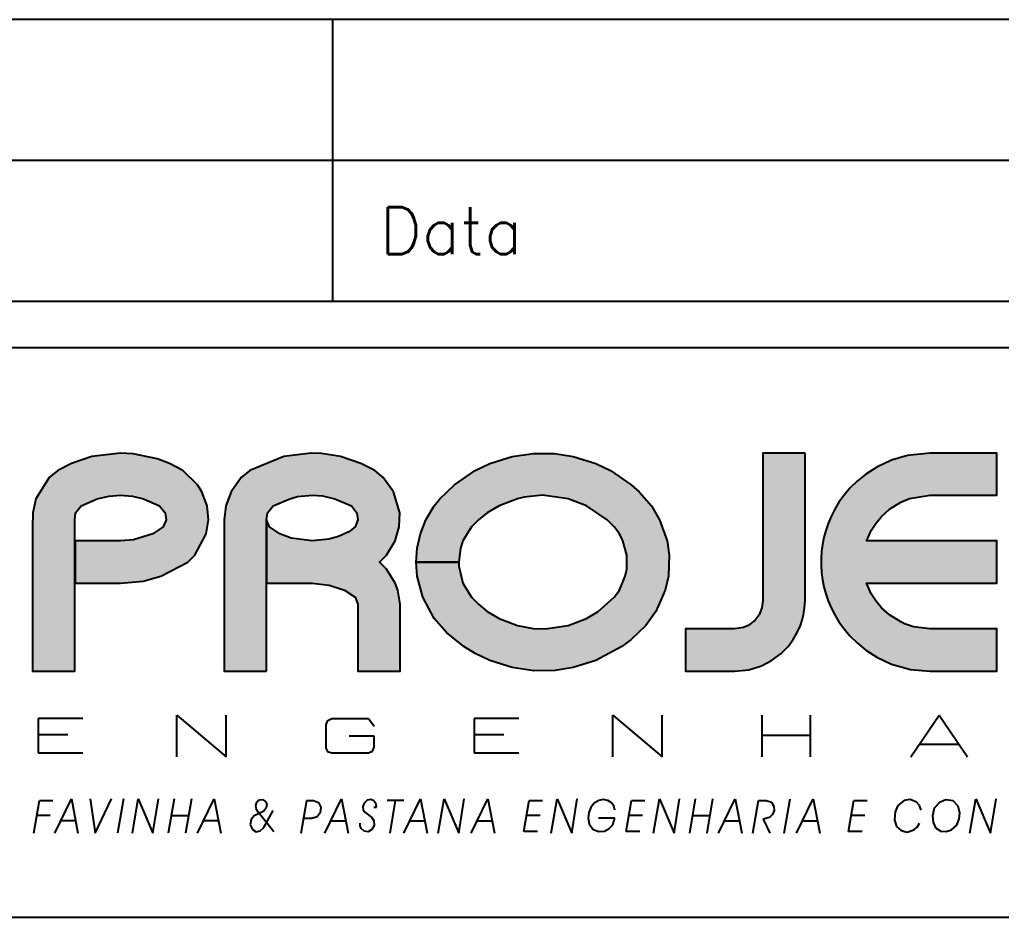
# Model space of a CAD drawing. Extents: x 0 to 119, y 0 to 84.
# Drawn here: x 102.575 to 106.76, y 7.38 to 11.208 of the extents above; entities that cross this region are included whole.
import ezdxf

# ---------------------------------------------------------------- set-up
doc = ezdxf.new("R2010")
doc.units = 0
doc.header["$MEASUREMENT"] = 0
for name, color, linetype in [('10', 10, 'CONTINUOUS'), ('2', 2, 'CONTINUOUS'), ('9', 9, 'CONTINUOUS')]:
    doc.layers.add(name, color=color, linetype=linetype)
doc.styles.get("Standard").update_dxf_attribs({"font": 'ROMANS.SHX'})

msp = doc.modelspace()

# ---------------------------------------------------------------- linework, layer by layer
at = {"layer": '10', "linetype": 'Continuous'}
for p, q in [((102.844275, 8.227905), (102.653754, 8.227905)), ((102.653754, 8.227905), (102.653754, 8.080817)), ((103.245001, 8.064804), (103.245001, 8.242729)), ((103.245001, 8.242729), (103.454977, 8.064804)), ((103.454977, 8.064804), (103.454977, 8.242729)), ((103.885825, 8.216513), (103.880576, 8.201223)), ((103.905493, 8.226131), (103.885825, 8.216513)), ((104.062079, 8.226131), (103.905493, 8.226131)), ((104.086401, 8.194104), (104.062079, 8.226131)), ((104.703741, 8.227905), (104.51322, 8.227905)), ((104.51322, 8.227905), (104.51322, 8.080817)), ((105.104468, 8.064804), (105.104468, 8.242729)), ((105.104468, 8.242729), (105.314444, 8.064804)), ((105.314444, 8.064804), (105.314444, 8.242729)), ((105.739462, 8.242729), (105.739462, 8.064804)), ((105.945288, 8.242729), (105.945288, 8.064804)), ((106.373877, 8.064804), (106.495474, 8.242729)), ((106.495474, 8.242729), (106.615881, 8.064804)), ((103.880576, 8.201223), (103.880576, 8.101569)), ((102.780096, 8.157922), (102.653754, 8.157922)), ((104.086401, 8.151993), (103.979071, 8.151993)), ((104.086401, 8.105142), (104.086401, 8.151993)), ((104.639563, 8.157922), (104.51795, 8.157922)), ((105.739462, 8.156147), (105.945288, 8.156147)), ((102.653754, 8.080817), (102.844275, 8.080817)), ((103.880576, 8.101569), (103.887778, 8.087856)), ((103.887778, 8.087856), (103.905493, 8.080816)), ((103.905493, 8.080816), (104.062079, 8.080817)), ((104.062079, 8.080817), (104.079687, 8.088364)), ((104.079687, 8.088364), (104.086401, 8.105142)), ((104.51322, 8.080817), (104.703741, 8.080817)), ((106.41236, 8.118773), (106.57572, 8.118773))]:
    msp.add_line(p, q, dxfattribs=at)
at = {"layer": '2', "linetype": 'Continuous'}
for p, q in [((117.9, 11.207914), (100.4, 11.207907)), ((103.91001, 10.007925), (103.91001, 11.207907)), ((117.9, 10.607908), (100.4, 10.607901)), ((100.4, 10.007925), (117.9, 10.007933)), ((117.9, 9.80792), (100.4, 9.807913)), ((102.635352, 7.739439), (102.659048, 7.878849)), ((102.659048, 7.878849), (102.716086, 7.878849)), ((102.72431, 7.739439), (102.795493, 7.885386)), ((102.795493, 7.885386), (102.82337, 7.739439)), ((102.876166, 7.885386), (102.896918, 7.739439)), ((102.896918, 7.739439), (102.965735, 7.885386)), ((103.017355, 7.885386), (102.992422, 7.739439)), ((103.055304, 7.739439), (103.080801, 7.885386)), ((103.080801, 7.885386), (103.143103, 7.739439)), ((103.143103, 7.739439), (103.1668, 7.885386)), ((103.233237, 7.885386), (103.20835, 7.739439)), ((103.30683, 7.885386), (103.282477, 7.739439)), ((103.332892, 7.739439), (103.404074, 7.885386)), ((103.404074, 7.885386), (103.431952, 7.739439)), ((103.581396, 7.85755), (103.585837, 7.870935)), ((103.585837, 7.870935), (103.59809, 7.881111)), ((103.59809, 7.881111), (103.609946, 7.882326)), ((103.609946, 7.882326), (103.623099, 7.874344)), ((103.623099, 7.874344), (103.628394, 7.862757)), ((103.876257, 7.739439), (103.947424, 7.885386)), ((103.947424, 7.885386), (103.975317, 7.739439)), ((104.056525, 7.879545), (104.043433, 7.86754)), ((104.072195, 7.882915), (104.056525, 7.879545)), ((104.085471, 7.87705), (104.072195, 7.882915)), ((104.094687, 7.8621), (104.085471, 7.87705)), ((104.212561, 7.878849), (104.142004, 7.878849)), ((104.15444, 7.739439), (104.177466, 7.878849)), ((104.213141, 7.739439), (104.284323, 7.885386)), ((104.284323, 7.885386), (104.312216, 7.739439)), ((104.359122, 7.739439), (104.384619, 7.885386)), ((104.384619, 7.885386), (104.446921, 7.739439)), ((104.446921, 7.739439), (104.470618, 7.885386)), ((104.500281, 7.739439), (104.571448, 7.885386)), ((104.571448, 7.885386), (104.599341, 7.739439)), ((104.724432, 7.745975), (104.746985, 7.878849)), ((104.746985, 7.878849), (104.804068, 7.878849)), ((104.840704, 7.739439), (104.866202, 7.885386)), ((104.866202, 7.885386), (104.928503, 7.739439)), ((104.928503, 7.739439), (104.9522, 7.885386)), ((105.043631, 7.878525), (105.023749, 7.866388)), ((105.062918, 7.881971), (105.043631, 7.878525)), ((105.082312, 7.8788), (105.062918, 7.881971)), ((105.096671, 7.869242), (105.082312, 7.8788)), ((105.107565, 7.855503), (105.096671, 7.869242)), ((105.161017, 7.745975), (105.183554, 7.878849)), ((105.183554, 7.878849), (105.240637, 7.878849)), ((105.277289, 7.739439), (105.302771, 7.885386)), ((105.302771, 7.885386), (105.365088, 7.739439)), ((105.365088, 7.739439), (105.38877, 7.885386)), ((105.455161, 7.885386), (105.430273, 7.739439)), ((105.528754, 7.885386), (105.504401, 7.739439)), ((105.554861, 7.739439), (105.626044, 7.885386)), ((105.626044, 7.885386), (105.653937, 7.739439)), ((105.700842, 7.739439), (105.724554, 7.878849)), ((105.724554, 7.878849), (105.757773, 7.878848)), ((105.757773, 7.878848), (105.77973, 7.870507)), ((105.77973, 7.870507), (105.790579, 7.852134)), ((105.83483, 7.739439), (105.859763, 7.885386)), ((105.887045, 7.739439), (105.958228, 7.885386)), ((105.958228, 7.885386), (105.986121, 7.739439)), ((106.108862, 7.745975), (106.131415, 7.878849)), ((106.131415, 7.878849), (106.188513, 7.878849)), ((106.345282, 7.877964), (106.319601, 7.857437)), ((106.371909, 7.882231), (106.345282, 7.877964)), ((106.39852, 7.871848), (106.371909, 7.882231)), ((106.411658, 7.856776), (106.39852, 7.871848)), ((106.49613, 7.870341), (106.474249, 7.845683)), ((106.523352, 7.881545), (106.49613, 7.870341)), ((106.554999, 7.876151), (106.523352, 7.881545)), ((106.575537, 7.854538), (106.554999, 7.876151)), ((106.626135, 7.739439), (106.651633, 7.885386)), ((106.651633, 7.885386), (106.713934, 7.739439)), ((106.713934, 7.739439), (106.737631, 7.885386)), ((103.584219, 7.840392), (103.581396, 7.85755)), ((103.592139, 7.827842), (103.584219, 7.840392)), ((103.658575, 7.745367), (103.592139, 7.827842)), ((103.6155, 7.83309), (103.595679, 7.822496)), ((103.626501, 7.847591), (103.6155, 7.83309)), ((103.616431, 7.763179), (103.6556, 7.835524)), ((103.628394, 7.862757), (103.626501, 7.847591)), ((104.043433, 7.86754), (104.037878, 7.85305)), ((104.037878, 7.85305), (104.039481, 7.838057)), ((104.039481, 7.838057), (104.046622, 7.828539)), ((104.046622, 7.828539), (104.076086, 7.805228)), ((104.085562, 7.850203), (104.095724, 7.850203)), ((104.095724, 7.850203), (104.094687, 7.8621)), ((105.001257, 7.82745), (104.998907, 7.803227)), ((105.009879, 7.848871), (105.001257, 7.82745)), ((105.023749, 7.866388), (105.009879, 7.848871)), ((105.112906, 7.836736), (105.107565, 7.855503)), ((105.791006, 7.834963), (105.784735, 7.818192)), ((105.790579, 7.852134), (105.791006, 7.834963)), ((106.306982, 7.829712), (106.304099, 7.795721)), ((106.319601, 7.857437), (106.306982, 7.829712)), ((106.418539, 7.836735), (106.411658, 7.856776)), ((106.474249, 7.845683), (106.466284, 7.812784)), ((106.582648, 7.824997), (106.575537, 7.854538)), ((102.704962, 7.813601), (102.647955, 7.813601)), ((102.813284, 7.792242), (102.750067, 7.792242)), ((103.220999, 7.813601), (103.294852, 7.813601)), ((103.421866, 7.792242), (103.358649, 7.792242)), ((103.562079, 7.797001), (103.557837, 7.774125)), ((103.575232, 7.812572), (103.562079, 7.797001)), ((103.595679, 7.822496), (103.575232, 7.812572)), ((103.901999, 7.792242), (103.965216, 7.792242)), ((104.076086, 7.805228), (104.08454, 7.792135)), ((104.08454, 7.792135), (104.085944, 7.770979)), ((104.238898, 7.792242), (104.30213, 7.792242)), ((104.526038, 7.792242), (104.589255, 7.792242)), ((104.793463, 7.813601), (104.735907, 7.813601)), ((104.998907, 7.803227), (105.003058, 7.778385)), ((105.112357, 7.803493), (105.04296, 7.803493)), ((105.103354, 7.775126), (105.112357, 7.803493)), ((105.230048, 7.813601), (105.172491, 7.813601)), ((105.442923, 7.813601), (105.516776, 7.813601)), ((105.580603, 7.792242), (105.643835, 7.792242)), ((105.771109, 7.805533), (105.745306, 7.799362)), ((105.745306, 7.799362), (105.773169, 7.739439)), ((105.784735, 7.818192), (105.771109, 7.805533)), ((105.912787, 7.792242), (105.976019, 7.792242)), ((106.177893, 7.813601), (106.120337, 7.813601)), ((106.304099, 7.795721), (106.313544, 7.767374)), ((106.466284, 7.812784), (106.469016, 7.785295)), ((106.469016, 7.785295), (106.47962, 7.761428)), ((106.569861, 7.773729), (106.580695, 7.800375)), ((106.580695, 7.800375), (106.582648, 7.824997)), ((103.557837, 7.774125), (103.566977, 7.75399)), ((103.566977, 7.75399), (103.582663, 7.745338)), ((103.582663, 7.745338), (103.600836, 7.748985)), ((103.600836, 7.748985), (103.616431, 7.763179)), ((104.025946, 7.77089), (104.025946, 7.782156)), ((104.030234, 7.759082), (104.025946, 7.77089)), ((104.044348, 7.746802), (104.030234, 7.759082)), ((104.060126, 7.744856), (104.044348, 7.746802)), ((104.077063, 7.754113), (104.060126, 7.744856)), ((104.085944, 7.770979), (104.077063, 7.754113)), ((104.782568, 7.745975), (104.724432, 7.745975)), ((105.003058, 7.778385), (105.01911, 7.755821)), ((105.01911, 7.755821), (105.04296, 7.745941)), ((105.04296, 7.745941), (105.067664, 7.747272)), ((105.067664, 7.747272), (105.088843, 7.758384)), ((105.088843, 7.758384), (105.103354, 7.775126)), ((105.219153, 7.745975), (105.161017, 7.745975)), ((106.167014, 7.745975), (106.108862, 7.745975)), ((106.313544, 7.767374), (106.333014, 7.749891)), ((106.333014, 7.749891), (106.358389, 7.743855)), ((106.358389, 7.743855), (106.386481, 7.752738)), ((106.386481, 7.752738), (106.400687, 7.764754)), ((106.400687, 7.764754), (106.411444, 7.782156)), ((106.47962, 7.761428), (106.501578, 7.747917)), ((106.501578, 7.747917), (106.524405, 7.745502)), ((106.524405, 7.745502), (106.548407, 7.752984)), ((106.548407, 7.752984), (106.569861, 7.773729)), ((117.9, 7.379951), (100.4, 7.379943))]:
    msp.add_line(p, q, dxfattribs=at)
msp.add_lwpolyline([(103.775427, 7.739439), (103.799124, 7.878849), (103.827017, 7.878849), (103.84928, 7.870104), (103.859122, 7.849421), (103.856223, 7.825827), (103.84371, 7.808836), (103.819891, 7.801742), (103.786017, 7.801742)], dxfattribs=at)
at = {"layer": '9', "linetype": 'Continuous'}
for points in [[(102.715308, 8.429874), (102.809424, 8.429874), (102.809424, 9.074877), (102.813544, 9.104876), (102.837668, 9.134876), (102.905844, 9.164877), (102.95481, 9.176142), (103.004492, 9.179876), (103.056052, 9.175833), (103.103018, 9.164877), (103.171545, 9.134876), (103.195303, 9.104876), (103.198981, 9.074877), (103.18714, 9.044876), (103.142233, 9.014875), (103.06069, 8.989685), (103.005148, 8.984877), (102.811987, 8.984877), (102.811987, 8.804874), (103.004156, 8.804876), (103.101447, 8.813947), (103.176627, 8.834877), (103.29122, 8.894876), (103.321631, 8.924875), (103.369971, 9.014875), (103.379431, 9.074877), (103.373816, 9.134876), (103.351996, 9.194876), (103.333472, 9.224876), (103.271124, 9.284876), (103.21311, 9.314877), (103.161642, 9.334856), (103.058646, 9.356966), (103.004965, 9.359877), (102.882086, 9.344875), (102.795752, 9.314877), (102.737845, 9.284876), (102.701178, 9.254877), (102.643835, 9.164877), (102.631567, 9.104876), (102.629431, 9.044876), (102.629431, 8.429874), (102.715308, 8.429874)], [(103.627386, 8.429874), (103.627386, 9.074877), (103.632178, 9.104876), (103.655615, 9.134876), (103.726126, 9.164877), (103.759436, 9.173845), (103.823706, 9.179873), (103.865729, 9.177031), (103.918631, 9.164877), (103.989508, 9.134876), (104.012579, 9.104876), (104.016928, 9.074877), (104.005087, 9.044876), (103.978369, 9.023876), (103.934622, 9.004457), (103.892676, 8.992416), (103.821692, 8.984877), (103.733099, 8.997126), (103.684576, 9.014875), (103.63967, 9.044876), (103.627829, 9.074877), (103.627829, 8.804874), (103.822607, 8.804875), (103.894934, 8.796837), (103.960181, 8.774876), (104.004889, 8.744877), (104.017371, 8.714875), (104.017371, 8.429876), (104.197379, 8.429874), (104.197379, 8.714876), (104.187003, 8.774876), (104.176062, 8.804876), (104.138434, 8.864876), (104.109167, 8.894876), (104.138693, 8.924875), (104.175986, 8.984877), (104.193274, 9.044876), (104.195441, 9.104876), (104.168585, 9.194876), (104.125006, 9.254877), (104.088477, 9.284876), (104.029547, 9.314877), (103.943365, 9.344875), (103.862112, 9.358316), (103.817877, 9.359858), (103.701392, 9.344875), (103.556189, 9.284876), (103.519629, 9.254877), (103.476324, 9.194876), (103.453986, 9.134876), (103.447379, 9.074877), (103.447379, 8.429874), (103.627386, 8.429874)], [(104.446631, 8.894876), (104.265326, 8.894876), (104.270178, 8.954876), (104.283865, 9.014877), (104.307257, 9.074877), (104.341986, 9.134876), (104.366095, 9.164877), (104.428976, 9.224876), (104.517432, 9.284876), (104.579764, 9.314877), (104.675314, 9.344877), (104.765234, 9.358522), (104.855688, 9.357738), (104.935339, 9.344877), (105.03089, 9.314877), (105.093222, 9.284876), (105.181677, 9.224876), (105.215582, 9.194876), (105.268683, 9.134876), (105.303412, 9.074877), (105.334891, 8.984877), (105.343481, 8.924877), (105.340491, 8.834877), (105.326788, 8.774876), (105.287375, 8.684877), (105.244574, 8.624876), (105.181677, 8.564877), (105.141791, 8.534876), (105.03089, 8.474876), (104.935339, 8.444876), (104.857611, 8.432179), (104.767325, 8.431091), (104.675314, 8.444876), (104.579764, 8.474876), (104.517432, 8.504877), (104.468848, 8.534876), (104.395071, 8.594877), (104.341986, 8.654877), (104.293463, 8.744877), (104.270178, 8.834877), (104.265326, 8.894876), (104.446631, 8.894876), (104.447775, 8.877072), (104.464636, 8.804876), (104.500677, 8.744877), (104.530569, 8.714876), (104.568777, 8.684877), (104.61875, 8.654877), (104.69776, 8.624876), (104.763602, 8.61198), (104.814917, 8.609986), (104.912894, 8.624876), (104.991904, 8.654877), (105.041876, 8.684877), (105.109976, 8.744877), (105.131995, 8.774876), (105.15647, 8.834877), (105.162878, 8.864876), (105.162878, 8.924877), (105.146033, 8.984877), (105.131995, 9.014877), (105.109976, 9.044876), (105.080084, 9.074877), (104.991904, 9.134876), (104.912894, 9.164877), (104.803809, 9.179873), (104.726431, 9.1723), (104.69776, 9.164877), (104.61875, 9.134876), (104.568777, 9.104877), (104.530569, 9.074877), (104.500677, 9.044876), (104.464636, 8.984877), (104.454199, 8.954876), (104.446631, 8.894876)], [(105.923285, 9.359877), (105.743277, 9.359877), (105.743277, 8.729876), (105.739462, 8.699877), (105.727194, 8.669876), (105.710425, 8.647376), (105.681372, 8.624876), (105.6603, 8.61573), (105.623282, 8.609877), (105.413275, 8.609877), (105.413275, 8.429876), (105.623267, 8.429875), (105.68363, 8.43601), (105.737265, 8.452376), (105.780142, 8.474876), (105.820929, 8.504877), (105.850928, 8.534876), (105.87258, 8.564877), (105.890082, 8.594877), (105.904074, 8.624876), (105.911719, 8.647376), (105.916602, 8.669876), (105.92066, 8.699877), (105.923285, 8.729876), (105.923285, 9.359877)], [(106.456274, 8.429876), (106.741278, 8.429876), (106.741278, 8.609877), (106.455939, 8.609877), (106.386252, 8.618611), (106.347342, 8.631516), (106.331534, 8.639875), (106.282965, 8.669876), (106.249976, 8.699877), (106.225119, 8.729876), (106.20545, 8.759876), (106.192389, 8.789877), (106.185858, 8.804874), (106.741278, 8.804874), (106.741278, 8.984877), (106.185858, 8.984877), (106.192389, 8.999876), (106.20545, 9.029877), (106.225119, 9.059875), (106.24996, 9.089876), (106.282965, 9.119877), (106.331534, 9.149876), (106.36936, 9.166302), (106.456274, 9.179876), (106.741278, 9.179874), (106.741278, 9.359877), (106.456274, 9.359877), (106.360052, 9.34981), (106.29209, 9.329876), (106.229041, 9.299875), (106.182318, 9.269876), (106.144873, 9.239876), (106.114859, 9.209875), (106.089911, 9.179876), (106.06806, 9.149876), (106.049918, 9.119877), (106.03504, 9.089876), (106.021536, 9.059875), (106.012183, 9.029877), (106.003638, 8.999876), (105.998145, 8.969875), (105.993994, 8.939877), (105.992178, 8.909876), (105.992178, 8.879875), (105.993994, 8.849876), (105.998145, 8.819876), (106.003638, 8.789877), (106.012183, 8.759876), (106.021536, 8.729876), (106.03504, 8.699877), (106.049918, 8.669876), (106.06806, 8.639875), (106.089911, 8.609877), (106.114859, 8.579876), (106.144873, 8.549875), (106.182318, 8.519876), (106.229041, 8.489876), (106.29209, 8.459877), (106.372656, 8.437455), (106.456274, 8.429876)]]:
    msp.add_lwpolyline(points, dxfattribs=at)
for points in [[(102.813544, 9.104876), (102.882086, 9.344875), (102.795752, 9.314877)], [(102.837668, 9.134876), (102.882086, 9.344875), (102.813544, 9.104876)], [(102.905844, 9.164877), (102.882086, 9.344875), (102.837668, 9.134876)], [(102.905844, 9.164877), (103.004965, 9.359877), (102.882086, 9.344875)], [(102.95481, 9.176142), (103.004965, 9.359877), (102.905844, 9.164877)], [(102.95481, 9.176142), (103.004492, 9.179876), (103.004965, 9.359877)], [(103.004492, 9.179876), (103.056052, 9.175833), (103.004965, 9.359877)], [(103.004965, 9.359877), (103.056052, 9.175833), (103.058646, 9.356966)], [(103.056052, 9.175833), (103.103018, 9.164877), (103.058646, 9.356966)], [(103.058646, 9.356966), (103.103018, 9.164877), (103.161642, 9.334856)], [(103.103018, 9.164877), (103.171545, 9.134876), (103.161642, 9.334856)], [(103.161642, 9.334856), (103.171545, 9.134876), (103.21311, 9.314877)], [(103.701392, 9.344875), (103.556189, 9.284876), (103.632178, 9.104876)], [(103.701392, 9.344875), (103.632178, 9.104876), (103.655615, 9.134876)], [(103.701392, 9.344875), (103.655615, 9.134876), (103.726126, 9.164877)], [(103.701392, 9.344875), (103.726126, 9.164877), (103.817877, 9.359858)], [(103.759436, 9.173845), (103.817877, 9.359858), (103.726126, 9.164877)], [(103.823706, 9.179873), (103.817877, 9.359858), (103.759436, 9.173845)], [(103.823706, 9.179873), (103.862112, 9.358316), (103.817877, 9.359858)], [(103.865729, 9.177031), (103.862112, 9.358316), (103.823706, 9.179873)], [(103.865729, 9.177031), (103.943365, 9.344875), (103.862112, 9.358316)], [(103.918631, 9.164877), (103.943365, 9.344875), (103.865729, 9.177031)], [(103.918631, 9.164877), (103.989508, 9.134876), (103.943365, 9.344875)], [(103.943365, 9.344875), (103.989508, 9.134876), (104.029547, 9.314877)], [(104.579764, 9.314877), (104.675314, 9.344877), (104.61875, 9.134876)], [(104.61875, 9.134876), (104.675314, 9.344877), (104.69776, 9.164877)], [(104.675314, 9.344877), (104.765234, 9.358522), (104.69776, 9.164877)], [(104.69776, 9.164877), (104.765234, 9.358522), (104.726431, 9.1723)], [(104.765234, 9.358522), (104.803809, 9.179873), (104.726431, 9.1723)], [(104.855688, 9.357738), (104.803809, 9.179873), (104.765234, 9.358522)], [(104.855688, 9.357738), (104.912894, 9.164877), (104.803809, 9.179873)], [(104.935339, 9.344877), (104.912894, 9.164877), (104.855688, 9.357738)], [(104.935339, 9.344877), (104.991904, 9.134876), (104.912894, 9.164877)], [(105.03089, 9.314877), (104.991904, 9.134876), (104.935339, 9.344877)], [(105.923285, 9.359877), (105.743277, 9.359877), (105.780142, 8.474876)], [(105.743277, 9.359877), (105.743277, 8.729876), (105.780142, 8.474876)], [(105.923285, 9.359877), (105.780142, 8.474876), (105.820929, 8.504877)], [(105.923285, 9.359877), (105.820929, 8.504877), (105.850928, 8.534876)], [(105.923285, 9.359877), (105.850928, 8.534876), (105.87258, 8.564877)], [(105.923285, 9.359877), (105.87258, 8.564877), (105.890082, 8.594877)], [(105.923285, 9.359877), (105.890082, 8.594877), (105.904074, 8.624876)], [(105.923285, 9.359877), (105.904074, 8.624876), (105.911719, 8.647376)], [(105.923285, 9.359877), (105.911719, 8.647376), (105.916602, 8.669876)], [(105.923285, 9.359877), (105.916602, 8.669876), (105.92066, 8.699877)], [(105.923285, 9.359877), (105.92066, 8.699877), (105.923285, 8.729876)], [(106.29209, 9.329876), (106.331534, 9.149876), (106.360052, 9.34981)], [(106.331534, 9.149876), (106.36936, 9.166302), (106.360052, 9.34981)], [(106.456274, 9.359877), (106.360052, 9.34981), (106.36936, 9.166302)], [(106.456274, 9.359877), (106.36936, 9.166302), (106.456274, 9.179876)], [(106.456274, 9.359877), (106.456274, 9.179876), (106.741278, 9.179874)], [(106.456274, 9.359877), (106.741278, 9.179874), (106.741278, 9.359877)], [(102.737845, 9.284876), (102.809424, 8.429874), (102.795752, 9.314877)], [(102.809424, 8.429874), (102.809424, 9.074877), (102.795752, 9.314877)], [(102.809424, 9.074877), (102.813544, 9.104876), (102.795752, 9.314877)], [(103.171545, 9.134876), (103.195303, 9.104876), (103.21311, 9.314877)], [(103.21311, 9.314877), (103.195303, 9.104876), (103.198981, 9.074877)], [(103.21311, 9.314877), (103.198981, 9.074877), (103.29122, 8.894876)], [(103.271124, 9.284876), (103.21311, 9.314877), (103.29122, 8.894876)], [(103.989508, 9.134876), (104.012579, 9.104876), (104.029547, 9.314877)], [(104.012579, 9.104876), (104.016928, 9.074877), (104.029547, 9.314877)], [(104.016928, 9.074877), (104.017371, 8.714875), (104.029547, 9.314877)], [(104.017371, 8.714875), (104.109167, 8.894876), (104.029547, 9.314877)], [(104.109167, 8.894876), (104.088477, 9.284876), (104.029547, 9.314877)], [(104.517432, 9.284876), (104.579764, 9.314877), (104.530569, 9.074877)], [(104.579764, 9.314877), (104.568777, 9.104877), (104.530569, 9.074877)], [(104.568777, 9.104877), (104.579764, 9.314877), (104.61875, 9.134876)], [(105.03089, 9.314877), (105.080084, 9.074877), (104.991904, 9.134876)], [(105.093222, 9.284876), (105.080084, 9.074877), (105.03089, 9.314877)], [(106.229041, 9.299875), (106.182318, 9.269876), (106.185858, 8.984877)], [(106.229041, 9.299875), (106.185858, 8.984877), (106.192389, 8.999876)], [(106.229041, 9.299875), (106.192389, 8.999876), (106.20545, 9.029877)], [(106.229041, 9.299875), (106.20545, 9.029877), (106.225119, 9.059875)], [(106.229041, 9.299875), (106.225119, 9.059875), (106.24996, 9.089876)], [(106.229041, 9.299875), (106.24996, 9.089876), (106.29209, 9.329876)], [(106.24996, 9.089876), (106.282965, 9.119877), (106.29209, 9.329876)], [(106.282965, 9.119877), (106.331534, 9.149876), (106.29209, 9.329876)], [(102.701178, 9.254877), (102.643835, 9.164877), (102.715308, 8.429874)], [(102.737845, 9.284876), (102.701178, 9.254877), (102.715308, 8.429874)], [(102.809424, 8.429874), (102.737845, 9.284876), (102.715308, 8.429874)], [(103.333472, 9.224876), (103.271124, 9.284876), (103.29122, 8.894876)], [(103.627386, 8.429874), (103.519629, 9.254877), (103.476324, 9.194876)], [(103.556189, 9.284876), (103.519629, 9.254877), (103.627386, 8.429874)], [(103.556189, 9.284876), (103.627386, 8.429874), (103.627386, 9.074877)], [(103.556189, 9.284876), (103.627386, 9.074877), (103.632178, 9.104876)], [(104.125006, 9.254877), (104.088477, 9.284876), (104.109167, 8.894876)], [(104.138693, 8.924875), (104.125006, 9.254877), (104.109167, 8.894876)], [(104.168585, 9.194876), (104.125006, 9.254877), (104.138693, 8.924875)], [(104.454199, 8.954876), (104.428976, 9.224876), (104.517432, 9.284876)], [(104.464636, 8.984877), (104.454199, 8.954876), (104.517432, 9.284876)], [(104.500677, 9.044876), (104.464636, 8.984877), (104.517432, 9.284876)], [(104.500677, 9.044876), (104.517432, 9.284876), (104.530569, 9.074877)], [(105.093222, 9.284876), (105.109976, 9.044876), (105.080084, 9.074877)], [(105.109976, 9.044876), (105.093222, 9.284876), (105.181677, 9.224876)], [(106.144873, 9.239876), (106.182318, 8.519876), (106.182318, 9.269876)], [(106.182318, 8.519876), (106.185858, 8.804874), (106.182318, 9.269876)], [(106.182318, 9.269876), (106.185858, 8.804874), (106.185858, 8.984877)], [(103.321631, 8.924875), (103.333472, 9.224876), (103.29122, 8.894876)], [(103.333472, 9.224876), (103.321631, 8.924875), (103.369971, 9.014875)], [(103.351996, 9.194876), (103.333472, 9.224876), (103.369971, 9.014875)], [(104.366095, 9.164877), (104.428976, 9.224876), (104.446631, 8.894876)], [(104.428976, 9.224876), (104.454199, 8.954876), (104.446631, 8.894876)], [(105.131995, 9.014877), (105.109976, 9.044876), (105.181677, 9.224876)], [(105.146033, 8.984877), (105.131995, 9.014877), (105.181677, 9.224876)], [(105.162878, 8.924877), (105.146033, 8.984877), (105.181677, 9.224876)], [(105.181677, 8.564877), (105.162878, 8.864876), (105.181677, 9.224876)], [(105.181677, 9.224876), (105.162878, 8.864876), (105.162878, 8.924877)], [(105.215582, 9.194876), (105.181677, 8.564877), (105.181677, 9.224876)], [(106.089911, 9.179876), (106.114859, 8.579876), (106.114859, 9.209875)], [(106.114859, 9.209875), (106.144873, 8.549875), (106.144873, 9.239876)], [(106.114859, 8.579876), (106.144873, 8.549875), (106.114859, 9.209875)], [(106.144873, 8.549875), (106.182318, 8.519876), (106.144873, 9.239876)], [(103.373816, 9.134876), (103.351996, 9.194876), (103.369971, 9.014875)], [(103.627386, 8.429874), (103.476324, 9.194876), (103.453986, 9.134876)], [(104.175986, 8.984877), (104.168585, 9.194876), (104.138693, 8.924875)], [(104.195441, 9.104876), (104.168585, 9.194876), (104.175986, 8.984877)], [(105.244574, 8.624876), (105.181677, 8.564877), (105.215582, 9.194876)], [(105.268683, 9.134876), (105.244574, 8.624876), (105.215582, 9.194876)], [(106.06806, 9.149876), (106.089911, 8.609877), (106.089911, 9.179876)], [(106.089911, 8.609877), (106.114859, 8.579876), (106.089911, 9.179876)], [(102.643835, 9.164877), (102.631567, 9.104876), (102.715308, 8.429874)], [(103.379431, 9.074877), (103.373816, 9.134876), (103.369971, 9.014875)], [(103.627386, 8.429874), (103.453986, 9.134876), (103.447379, 9.074877)], [(104.307257, 9.074877), (104.341986, 9.134876), (104.446631, 8.894876)], [(104.341986, 9.134876), (104.366095, 9.164877), (104.446631, 8.894876)], [(105.287375, 8.684877), (105.244574, 8.624876), (105.268683, 9.134876)], [(105.303412, 9.074877), (105.287375, 8.684877), (105.268683, 9.134876)], [(106.049918, 9.119877), (106.06806, 8.639875), (106.06806, 9.149876)], [(106.06806, 8.639875), (106.089911, 8.609877), (106.06806, 9.149876)], [(102.631567, 9.104876), (102.629431, 9.044876), (102.715308, 8.429874)], [(104.193274, 9.044876), (104.195441, 9.104876), (104.175986, 8.984877)], [(106.021536, 9.059875), (106.03504, 8.699877), (106.03504, 9.089876)], [(106.03504, 9.089876), (106.049918, 8.669876), (106.049918, 9.119877)], [(106.03504, 8.699877), (106.049918, 8.669876), (106.03504, 9.089876)], [(106.049918, 8.669876), (106.06806, 8.639875), (106.049918, 9.119877)], [(102.629431, 9.044876), (102.629431, 8.429874), (102.715308, 8.429874)], [(103.176627, 8.834877), (103.18714, 9.044876), (103.142233, 9.014875)], [(103.18714, 9.044876), (103.176627, 8.834877), (103.29122, 8.894876)], [(103.198981, 9.074877), (103.18714, 9.044876), (103.29122, 8.894876)], [(103.627386, 8.429874), (103.447379, 9.074877), (103.447379, 8.429874)], [(103.63967, 9.044876), (103.627386, 9.074877), (103.627829, 8.804874)], [(103.63967, 9.044876), (103.627829, 8.804874), (103.822607, 8.804875)], [(103.684576, 9.014875), (103.63967, 9.044876), (103.822607, 8.804875)], [(103.978369, 9.023876), (104.004889, 8.744877), (104.005087, 9.044876)], [(104.004889, 8.744877), (104.017371, 8.714875), (104.005087, 9.044876)], [(104.005087, 9.044876), (104.017371, 8.714875), (104.016928, 9.074877)], [(104.283865, 9.014877), (104.307257, 9.074877), (104.446631, 8.894876)], [(105.326788, 8.774876), (105.287375, 8.684877), (105.303412, 9.074877)], [(105.334891, 8.984877), (105.326788, 8.774876), (105.303412, 9.074877)], [(106.012183, 9.029877), (106.021536, 8.729876), (106.021536, 9.059875)], [(106.021536, 8.729876), (106.03504, 8.699877), (106.021536, 9.059875)], [(103.06069, 8.989685), (103.101447, 8.813947), (103.142233, 9.014875)], [(103.101447, 8.813947), (103.176627, 8.834877), (103.142233, 9.014875)], [(103.733099, 8.997126), (103.684576, 9.014875), (103.822607, 8.804875)], [(103.892676, 8.992416), (103.894934, 8.796837), (103.934622, 9.004457)], [(103.894934, 8.796837), (103.960181, 8.774876), (103.934622, 9.004457)], [(103.934622, 9.004457), (103.960181, 8.774876), (103.978369, 9.023876)], [(103.960181, 8.774876), (104.004889, 8.744877), (103.978369, 9.023876)], [(104.270178, 8.954876), (104.283865, 9.014877), (104.446631, 8.894876)], [(105.998145, 8.969875), (106.003638, 8.789877), (106.003638, 8.999876)], [(106.003638, 8.999876), (106.012183, 8.759876), (106.012183, 9.029877)], [(106.003638, 8.789877), (106.012183, 8.759876), (106.003638, 8.999876)], [(106.012183, 8.759876), (106.021536, 8.729876), (106.012183, 9.029877)], [(102.811987, 8.984877), (103.004156, 8.804876), (103.005148, 8.984877)], [(102.811987, 8.984877), (102.811987, 8.804874), (103.004156, 8.804876)], [(103.004156, 8.804876), (103.101447, 8.813947), (103.005148, 8.984877)], [(103.101447, 8.813947), (103.06069, 8.989685), (103.005148, 8.984877)], [(103.821692, 8.984877), (103.733099, 8.997126), (103.822607, 8.804875)], [(103.821692, 8.984877), (103.822607, 8.804875), (103.892676, 8.992416)], [(103.822607, 8.804875), (103.894934, 8.796837), (103.892676, 8.992416)], [(105.340491, 8.834877), (105.326788, 8.774876), (105.334891, 8.984877)], [(105.343481, 8.924877), (105.340491, 8.834877), (105.334891, 8.984877)], [(105.993994, 8.939877), (105.998145, 8.819876), (105.998145, 8.969875)], [(105.998145, 8.819876), (106.003638, 8.789877), (105.998145, 8.969875)], [(106.185858, 8.804874), (106.741278, 8.804874), (106.185858, 8.984877)], [(106.185858, 8.984877), (106.741278, 8.804874), (106.741278, 8.984877)], [(104.265326, 8.894876), (104.270178, 8.954876), (104.446631, 8.894876)], [(104.270178, 8.954876), (104.265326, 8.894876), (104.265326, 8.894876)], [(105.992178, 8.909876), (105.993994, 8.849876), (105.993994, 8.939877)], [(105.993994, 8.849876), (105.998145, 8.819876), (105.993994, 8.939877)], [(104.109167, 8.894876), (104.017371, 8.714875), (104.197379, 8.429874)], [(104.138434, 8.864876), (104.109167, 8.894876), (104.197379, 8.429874)], [(104.270178, 8.834877), (104.265326, 8.894876), (104.446631, 8.894876)], [(104.293463, 8.744877), (104.270178, 8.834877), (104.446631, 8.894876)], [(104.341986, 8.654877), (104.293463, 8.744877), (104.446631, 8.894876)], [(104.395071, 8.594877), (104.341986, 8.654877), (104.446631, 8.894876)], [(104.468848, 8.534876), (104.395071, 8.594877), (104.446631, 8.894876)], [(104.447775, 8.877072), (104.468848, 8.534876), (104.446631, 8.894876)], [(104.447775, 8.877072), (104.464636, 8.804876), (104.468848, 8.534876)], [(105.993994, 8.849876), (105.992178, 8.909876), (105.992178, 8.879875)], [(104.176062, 8.804876), (104.138434, 8.864876), (104.197379, 8.429874)], [(105.15647, 8.834877), (105.141791, 8.534876), (105.131995, 8.774876)], [(105.15647, 8.834877), (105.181677, 8.564877), (105.141791, 8.534876)], [(105.162878, 8.864876), (105.181677, 8.564877), (105.15647, 8.834877)], [(104.187003, 8.774876), (104.176062, 8.804876), (104.197379, 8.429874)], [(104.464636, 8.804876), (104.500677, 8.744877), (104.468848, 8.534876)], [(106.229041, 8.489876), (106.185858, 8.804874), (106.182318, 8.519876)], [(106.229041, 8.489876), (106.192389, 8.789877), (106.185858, 8.804874)], [(106.229041, 8.489876), (106.20545, 8.759876), (106.192389, 8.789877)], [(104.197379, 8.714876), (104.187003, 8.774876), (104.197379, 8.429874)], [(105.131995, 8.774876), (105.141791, 8.534876), (105.109976, 8.744877)], [(106.229041, 8.489876), (106.225119, 8.729876), (106.20545, 8.759876)], [(104.017371, 8.714875), (104.017371, 8.429876), (104.197379, 8.429874)], [(104.468848, 8.534876), (104.500677, 8.744877), (104.517432, 8.504877)], [(104.500677, 8.744877), (104.530569, 8.714876), (104.517432, 8.504877)], [(104.517432, 8.504877), (104.530569, 8.714876), (104.579764, 8.474876)], [(104.568777, 8.684877), (104.579764, 8.474876), (104.530569, 8.714876)], [(105.109976, 8.744877), (105.141791, 8.534876), (105.041876, 8.684877)], [(105.743277, 8.729876), (105.739462, 8.699877), (105.780142, 8.474876)], [(106.229041, 8.489876), (106.249976, 8.699877), (106.225119, 8.729876)], [(104.61875, 8.654877), (104.579764, 8.474876), (104.568777, 8.684877)], [(105.041876, 8.684877), (105.03089, 8.474876), (104.991904, 8.654877)], [(105.041876, 8.684877), (105.141791, 8.534876), (105.03089, 8.474876)], [(105.737265, 8.452376), (105.727194, 8.669876), (105.710425, 8.647376)], [(105.739462, 8.699877), (105.727194, 8.669876), (105.737265, 8.452376)], [(105.780142, 8.474876), (105.739462, 8.699877), (105.737265, 8.452376)], [(106.229041, 8.489876), (106.29209, 8.459877), (106.249976, 8.699877)], [(106.282965, 8.669876), (106.249976, 8.699877), (106.29209, 8.459877)], [(106.282965, 8.669876), (106.29209, 8.459877), (106.331534, 8.639875)], [(104.61875, 8.654877), (104.675314, 8.444876), (104.579764, 8.474876)], [(104.69776, 8.624876), (104.675314, 8.444876), (104.61875, 8.654877)], [(104.69776, 8.624876), (104.767325, 8.431091), (104.675314, 8.444876)], [(104.763602, 8.61198), (104.767325, 8.431091), (104.69776, 8.624876)], [(104.912894, 8.624876), (104.857611, 8.432179), (104.814917, 8.609986)], [(104.912894, 8.624876), (104.935339, 8.444876), (104.857611, 8.432179)], [(104.991904, 8.654877), (104.935339, 8.444876), (104.912894, 8.624876)], [(104.991904, 8.654877), (105.03089, 8.474876), (104.935339, 8.444876)], [(105.681372, 8.624876), (105.6603, 8.61573), (105.68363, 8.43601)], [(105.710425, 8.647376), (105.681372, 8.624876), (105.68363, 8.43601)], [(105.737265, 8.452376), (105.710425, 8.647376), (105.68363, 8.43601)], [(106.331534, 8.639875), (106.29209, 8.459877), (106.372656, 8.437455)], [(106.331534, 8.639875), (106.372656, 8.437455), (106.347342, 8.631516)], [(106.347342, 8.631516), (106.372656, 8.437455), (106.386252, 8.618611)], [(104.814917, 8.609986), (104.767325, 8.431091), (104.763602, 8.61198)], [(104.814917, 8.609986), (104.857611, 8.432179), (104.767325, 8.431091)], [(105.413275, 8.429876), (105.623267, 8.429875), (105.413275, 8.609877)], [(105.623267, 8.429875), (105.623282, 8.609877), (105.413275, 8.609877)], [(105.623282, 8.609877), (105.623267, 8.429875), (105.68363, 8.43601)], [(105.6603, 8.61573), (105.623282, 8.609877), (105.68363, 8.43601)], [(106.386252, 8.618611), (106.372656, 8.437455), (106.456274, 8.429876)], [(106.455939, 8.609877), (106.386252, 8.618611), (106.456274, 8.429876)], [(106.741278, 8.609877), (106.455939, 8.609877), (106.456274, 8.429876)], [(106.741278, 8.429876), (106.741278, 8.609877), (106.456274, 8.429876)]]:
    msp.add_solid(points, dxfattribs=at)

# ---------------------------------------------------------------- texts
at = {"layer": '2', "linetype": 'Continuous'}
msp.add_text('Data', height=0.2, dxfattribs=at).set_placement((104.110083, 10.207907))

doc.saveas('drawing.dxf')
